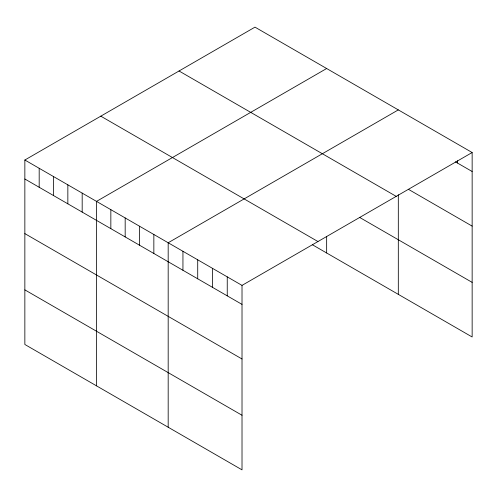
<?xml version="1.0" encoding="UTF-8"?>
<svg xmlns="http://www.w3.org/2000/svg" width="497" height="497" viewBox="0 0 497 497"><rect width="100%" height="100%" fill="white"/><g stroke="black" fill="none" stroke-linecap="round" stroke-linejoin="round"><path stroke-width="0.75" d="M472.15 152.523L242.014 285.39L242.014 469.858L24.85 344.477L24.85 160.015L254.986 27.142L472.15 152.523L472.15 336.985L312.321 244.71M326.653 68.518L96.511 201.384L96.511 385.852M398.314 109.893L168.179 242.76L168.179 427.227M455.37 161.823L472.15 171.508M408.385 189.301L472.15 226.116M179.044 70.99L396.202 196.365M359.878 217.562L472.15 282.377M100.798 116.168L317.956 241.542M24.85 160.015L242.014 285.39M24.85 179.001L242.014 304.381M24.85 233.609L242.014 358.989M24.85 289.869L242.014 415.25M457.383 160.705L457.383 162.985M398.314 194.743L398.314 294.361M326.653 236.299L326.653 252.985M227.247 276.866L227.247 295.852M212.48 268.337L212.48 287.328M197.713 259.813L197.713 278.805M182.946 251.289L182.946 270.275M153.846 234.485L153.846 253.476M139.514 226.21L139.514 245.201M125.176 217.934L125.176 236.926M110.843 209.659L110.843 228.651M82.179 193.116L82.179 212.101M67.847 184.841L67.847 203.826M53.514 176.565L53.514 195.551M39.182 168.29L39.182 187.276"/></g></svg>
